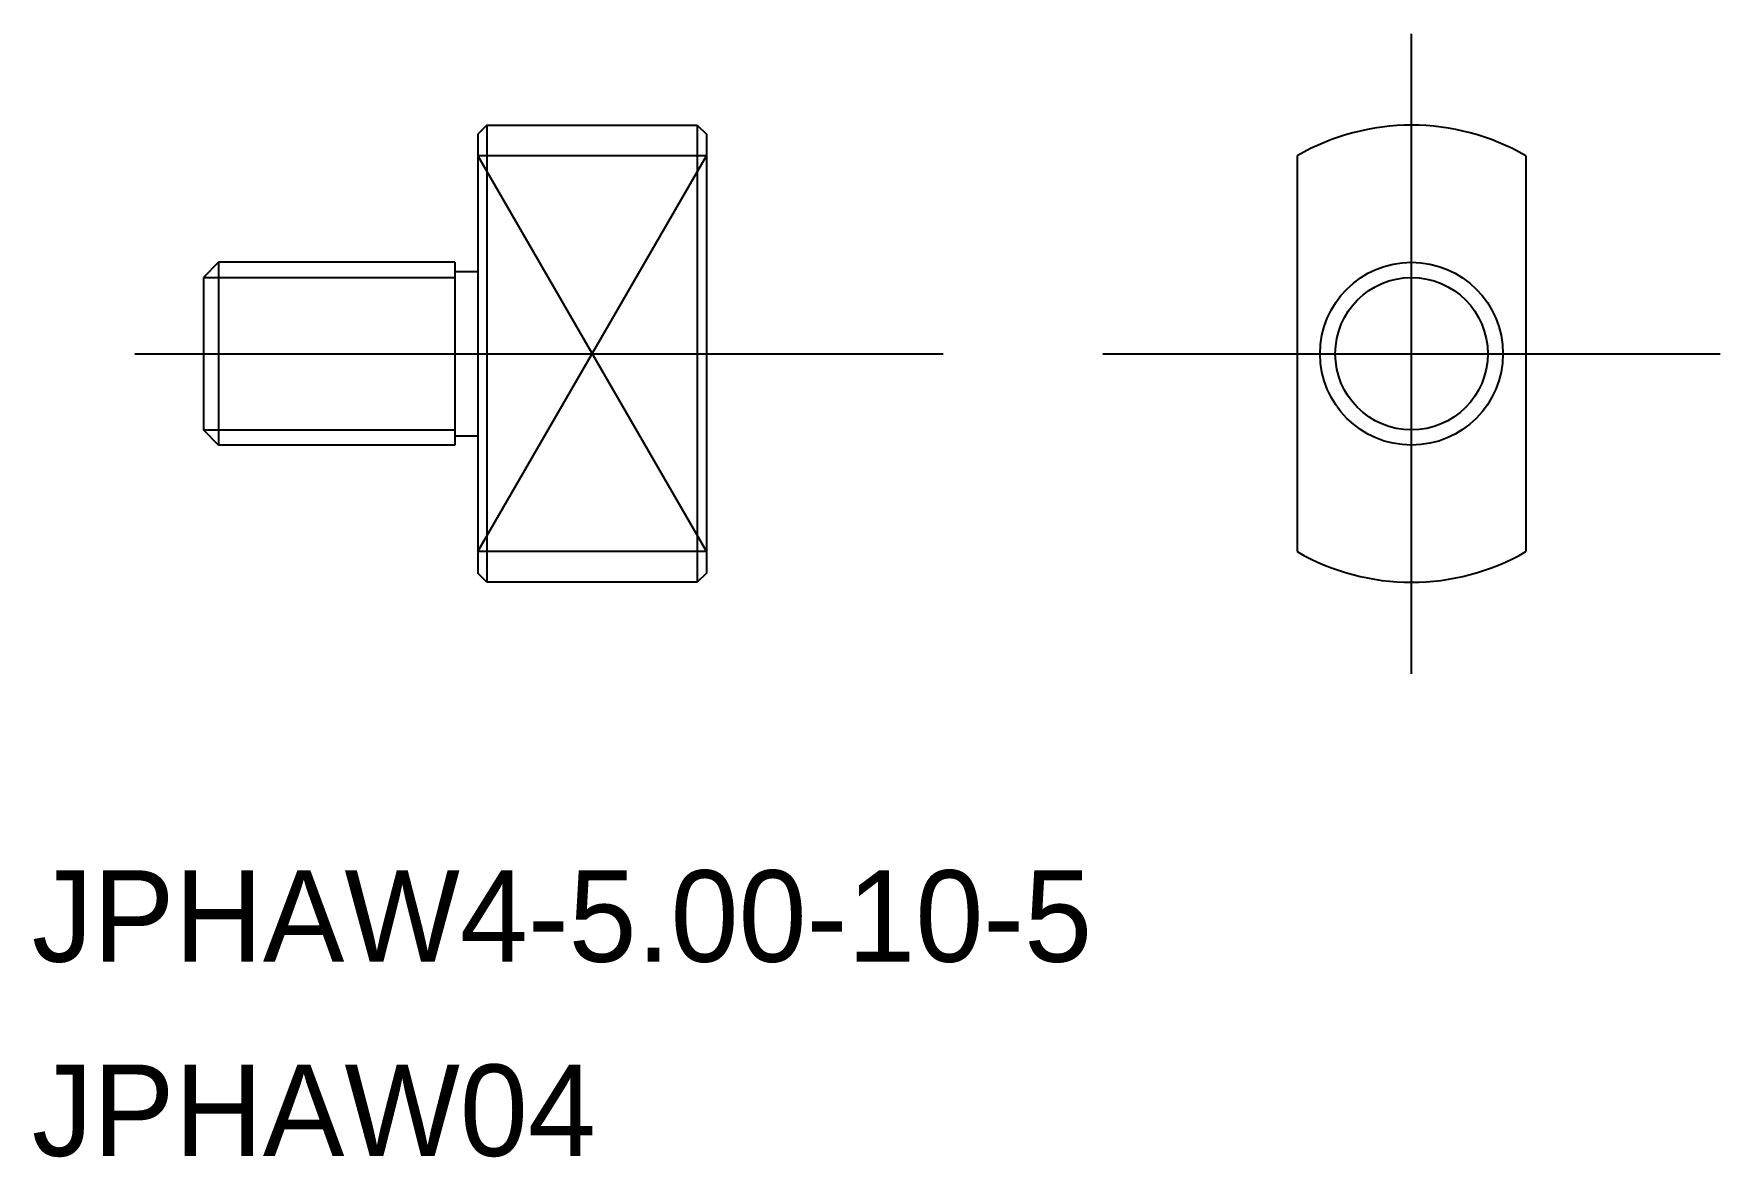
# Model space of a CAD drawing. Extents: x 397.9 to 434.8, y 657.7 to 682.3.
import ezdxf

# ---------------------------------------------------------------- set-up
doc = ezdxf.new("R2010")
doc.units = 0
doc.linetypes.add('CENTER', pattern=[50.8, 31.75, -6.35, 6.35, -6.35])
doc.linetypes.add('DASHED', pattern=[19.05, 12.7, -6.35])
doc.layers.get('0').update_dxf_attribs({"linetype": 'CONTINUOUS'})
doc.layers.add('CENTER', color=1, linetype='CENTER')

msp = doc.modelspace()

# ---------------------------------------------------------------- linework, layer by layer
at = {"color": 7, "linetype": 'CONTINUOUS'}
for p, q in [((407.848, 680.317), (407.648, 680.117)), ((407.648, 680.117), (407.648, 670.517)), ((407.848, 680.317), (412.448, 680.317)), ((407.848, 680.317), (407.848, 670.317)), ((412.448, 680.317), (412.648, 680.117)), ((412.448, 680.317), (412.448, 670.317)), ((412.648, 680.117), (412.648, 670.517)), ((412.648, 679.647), (407.648, 679.647)), ((425.567, 679.647), (425.567, 670.987)), ((430.567, 679.647), (430.567, 670.987)), ((401.981, 677.317), (401.648, 676.984)), ((407.148, 677.317), (401.981, 677.317)), ((401.981, 677.317), (401.981, 673.317)), ((407.148, 677.317), (407.148, 673.317)), ((401.648, 676.984), (401.648, 673.651)), ((407.148, 677.117), (407.648, 677.117)), ((401.981, 673.317), (401.648, 673.651)), ((407.148, 673.517), (407.648, 673.517)), ((407.148, 673.317), (401.981, 673.317)), ((412.648, 670.987), (407.648, 670.987)), ((407.848, 670.317), (407.648, 670.517)), ((412.648, 670.517), (412.448, 670.317)), ((412.448, 670.317), (407.848, 670.317))]:
    msp.add_line(p, q, dxfattribs=at)
at = {"color": 3, "linetype": 'CONTINUOUS'}
for p, q in [((407.648, 670.987), (412.648, 679.647)), ((407.648, 679.647), (412.648, 670.987)), ((401.648, 676.984), (407.148, 676.984)), ((401.648, 673.651), (407.148, 673.651))]:
    msp.add_line(p, q, dxfattribs=at)
at = {"color": 3, "linetype": 'DASHED'}
for radius in [2, 1.667]:
    msp.add_circle((428.067, 675.317), radius, dxfattribs=at)
at = {"color": 7, "linetype": 'CONTINUOUS'}
for start, end in [(60, 120), (240, 300)]:
    msp.add_arc((428.067, 675.317), 5, start, end, dxfattribs=at)
at = {"layer": 'CENTER', "color": 1, "linetype": 'CENTER'}
for p, q in [((428.067, 668.317), (428.067, 682.317)), ((400.148, 675.317), (417.823, 675.317)), ((421.315, 675.317), (434.819, 675.317))]:
    msp.add_line(p, q, dxfattribs=at)

# ---------------------------------------------------------------- texts
at = {"color": 7, "linetype": 'CONTINUOUS'}
for s, p in [('JPHAW4-5.00-10-5', (397.895, 662.015)), ('JPHAW04', (397.895, 657.766))]:
    msp.add_text(s, height=2, dxfattribs=at).set_placement(p)

doc.saveas('drawing.dxf')
